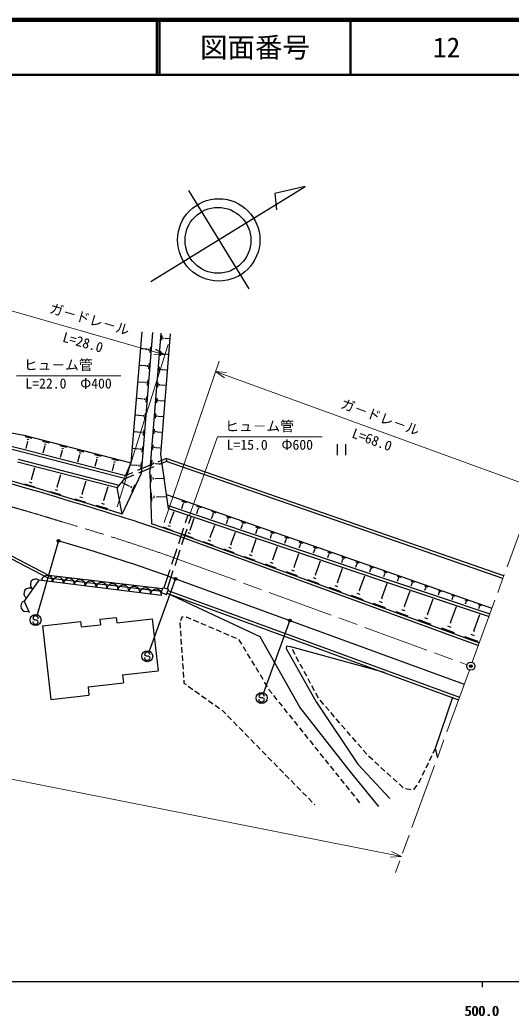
# Model space of a CAD drawing. Units: millimetres, scale not verified. Extents: x 40000 to 680000, y 20000 to 380000.
# Drawn here: x 483831 to 573243, y 198715 to 380000 of the extents above; entities that cross this region are included whole.
import ezdxf
from ezdxf.enums import TextEntityAlignment as Align

# ---------------------------------------------------------------- set-up
doc = ezdxf.new("R2010")
doc.units = ezdxf.units.MM
doc.header["$LTSCALE"] = 1000
doc.header["$PDMODE"] = 32
doc.header["$PDSIZE"] = 500
doc.linetypes.add('CHAIN', pattern=[18.5, 12, -1.5, 3.5, -1.5])
for name, color, linetype, lineweight in [('M-BGD', 7, 'Continuous', 25), ('M-BMK', 2, 'CHAIN', 13), ('M-BMK-SRVR', 3, 'Continuous', 25), ('M-STR-HTXT', 7, 'Continuous', 13), ('M-STR-STRC', 7, 'Continuous', 25), ('M-TTL', 2, 'Continuous', 140), ('M-TTL-BAND', 7, 'Continuous', 25), ('M-TTL-LINE', 7, 'Continuous', 50)]:
    doc.layers.add(name, color=color, linetype=linetype, lineweight=lineweight)
doc.layers.add('M-OTRS', color=6, linetype='Continuous')
doc.layers.add('M-TTL-TXT', color=7, linetype='Continuous')
doc.styles.add('@ＭＳ ゴシック', font='')
doc.styles.add('ＭＳ ゴシック', font='')
doc.styles.get('@ＭＳ ゴシック').set_extended_font_data('@MS Gothic')
doc.styles.get('ＭＳ ゴシック').set_extended_font_data('MS Gothic')

msp = doc.modelspace()

# ---------------------------------------------------------------- linework, layer by layer
at = {"layer": 'M-BGD'}
for p, q in [((507660, 332410), (535769, 349699)), ((514504, 348936), (525496, 331064)), ((535769, 349699), (530252, 348424)), ((530252, 348424), (530510, 345437)), ((506004, 323240), (504049, 299404)), ((505993, 297512), (508053, 323126)), ((507488, 297392), (509548, 323006)), ((509477, 300919), (511243, 322869)), ((509644, 321704), (509712, 322552)), ((509924, 322002), (509941, 322213)), ((510185, 322061), (510189, 322114)), ((510187, 322087), (510974, 322024)), ((506987, 320061), (505951, 320144)), ((506984, 320029), (506989, 320093)), ((507284, 319908), (507305, 320164)), ((507561, 319499), (507643, 320524)), ((509416, 318863), (509484, 319711)), ((509696, 319161), (509713, 319373)), ((509956, 319220), (509960, 319273)), ((509958, 319246), (510746, 319183)), ((507318, 316478), (507400, 317505)), ((506742, 317041), (505703, 317125)), ((506740, 317009), (506745, 317073)), ((507040, 316888), (507061, 317145)), ((509187, 316023), (509256, 316870)), ((509467, 316320), (509484, 316532)), ((509728, 316379), (509732, 316432)), ((509730, 316405), (510517, 316342)), ((506498, 314019), (505455, 314103)), ((506495, 313987), (506501, 314051)), ((506797, 313865), (506817, 314123)), ((507075, 313454), (507158, 314484)), ((508959, 313182), (509027, 314029)), ((509239, 313479), (509256, 313691)), ((509499, 313538), (509503, 313591)), ((509501, 313565), (510289, 313501)), ((506253, 310994), (505207, 311079)), ((506251, 310962), (506256, 311027)), ((506553, 310840), (506573, 311099)), ((506831, 310428), (506914, 311461)), ((508730, 310341), (508799, 311188)), ((509010, 310638), (509027, 310850)), ((509271, 310697), (509275, 310750)), ((509273, 310724), (510060, 310660)), ((506588, 307400), (506671, 308435)), ((508502, 307500), (508570, 308347)), ((466288, 307833), (484535, 304448)), ((506008, 307968), (504959, 308052)), ((506006, 307935), (506011, 308000)), ((506308, 307813), (506329, 308072)), ((508782, 307797), (508799, 308009)), ((509042, 307856), (509047, 307909)), ((509044, 307883), (509832, 307820)), ((465985, 305856), (483842, 301529)), ((466061, 306350), (483958, 302015)), ((505763, 304938), (504710, 305023)), ((505761, 304906), (505766, 304971)), ((506064, 304784), (506085, 305043)), ((506344, 304370), (506427, 305407)), ((508273, 304659), (508342, 305507)), ((508553, 304957), (508570, 305168)), ((508814, 305016), (508818, 305069)), ((508816, 305042), (509603, 304979)), ((484535, 304448), (504049, 299404)), ((484802, 304172), (486012, 303860)), ((485219, 303290), (484882, 301983)), ((485162, 303692), (485465, 303614)), ((485182, 303300), (485257, 303280)), ((487949, 303359), (489159, 303046)), ((488309, 302879), (488611, 302801)), ((541576, 302793), (541576, 300793)), ((543076, 302793), (543076, 300793)), ((483842, 301529), (503099, 296551)), ((483958, 302015), (503060, 297077)), ((488366, 302477), (488028, 301170)), ((488328, 302486), (488404, 302467)), ((491095, 302546), (492305, 302233)), ((491513, 301663), (491175, 300356)), ((491455, 302065), (491758, 301987)), ((491475, 301673), (491550, 301653)), ((494242, 301732), (495452, 301420)), ((494602, 301252), (494904, 301174)), ((505518, 301907), (504462, 301992)), ((505515, 301874), (505521, 301939)), ((505820, 301752), (505840, 302012)), ((506100, 301337), (506184, 302376)), ((508045, 301818), (508113, 302666)), ((508325, 302116), (508342, 302328)), ((508585, 302175), (508590, 302228)), ((508587, 302201), (509375, 302138)), ((483380, 299582), (501509, 294896)), ((483496, 300069), (501866, 295320)), ((494659, 300850), (494321, 299543)), ((494621, 300860), (494697, 300840)), ((497388, 300919), (498599, 300606)), ((497806, 300036), (497468, 298729)), ((497748, 300439), (498051, 300360)), ((497768, 300046), (497844, 300027)), ((500535, 300106), (501745, 299793)), ((500952, 299223), (500614, 297916)), ((500895, 299625), (501197, 299547)), ((500915, 299233), (500990, 299213)), ((504049, 299404), (503060, 297077)), ((507995, 299158), (505230, 297992)), ((505850, 298233), (505948, 299444)), ((507801, 298784), (507890, 299888)), ((508165, 299171), (508187, 299447)), ((508504, 299248), (508510, 299317)), ((508507, 299283), (509528, 299201)), ((510475, 300204), (508916, 299546)), ((510493, 299668), (509110, 299085)), ((510893, 291082), (509477, 300919)), ((571915, 278836), (510475, 300204)), ((510475, 300204), (510493, 299668)), ((571744, 278366), (510493, 299668)), ((485910, 296381), (486549, 298540)), ((502465, 290025), (505993, 297512)), ((504309, 297604), (503060, 297077)), ((505172, 298897), (504077, 298985)), ((505169, 298859), (505175, 298935)), ((508189, 298697), (505425, 297532)), ((505524, 298716), (505548, 299019)), ((507488, 297392), (507791, 288287)), ((484694, 295569), (486488, 295039)), ((485526, 295909), (485975, 295776)), ((485854, 296397), (485966, 296364)), ((490627, 295027), (491293, 297278)), ((495158, 293740), (495888, 296143)), ((502935, 296593), (501509, 294896)), ((503741, 295177), (502492, 295766)), ((502935, 296593), (503060, 297077)), ((504503, 297143), (503099, 296551)), ((507739, 295875), (507695, 297201)), ((508120, 296385), (508109, 296717)), ((508514, 296523), (508511, 296606)), ((508513, 296564), (509897, 296611)), ((489367, 294187), (491226, 293637)), ((490229, 294538), (490694, 294401)), ((490569, 295044), (490685, 295010)), ((495097, 293759), (495219, 293722)), ((499108, 292593), (499874, 295112)), ((502465, 290025), (501509, 294896)), ((503722, 295138), (503759, 295217)), ((504047, 294839), (504197, 295156)), ((504203, 294183), (504802, 295453)), ((507855, 292400), (507804, 293918)), ((493820, 292863), (495780, 292267)), ((494734, 293227), (495224, 293078)), ((498666, 292058), (499177, 291903)), ((499044, 292612), (499172, 292574)), ((508291, 292984), (508278, 293364)), ((508741, 293142), (508738, 293237)), ((508740, 293189), (510381, 293244)), ((510523, 293652), (569763, 272941)), ((513253, 292485), (514094, 292191)), ((513480, 292123), (513691, 292049)), ((497714, 291678), (499756, 291057)), ((510813, 291636), (549988, 278421)), ((510893, 291082), (549829, 277947)), ((511139, 288462), (511891, 290535)), ((513497, 291834), (513219, 291038)), ((513471, 291843), (513524, 291824)), ((516219, 290893), (515949, 290120)), ((515980, 291532), (516805, 291244)), ((516194, 290902), (516245, 290884)), ((516203, 291176), (516409, 291104)), ((518691, 290584), (519500, 290302)), ((518909, 290236), (519112, 290165)), ((511085, 288482), (511193, 288442)), ((514410, 289891), (513941, 288466)), ((514980, 289703), (514511, 288278)), ((514795, 287164), (515569, 289298)), ((518926, 289957), (518663, 289207)), ((518900, 289966), (518951, 289949)), ((521616, 289028), (521361, 288299)), ((521386, 289642), (522179, 289365)), ((521591, 289036), (521641, 289019)), ((521600, 289300), (521798, 289231)), ((524065, 288706), (524842, 288434)), ((524275, 288371), (524469, 288303)), ((471483, 287504), (488898, 278470)), ((471660, 287976), (489047, 278956)), ((509894, 287736), (511628, 287106)), ((510733, 288020), (511167, 287863)), ((513628, 287516), (512690, 284667)), ((514198, 287329), (513260, 284479)), ((514379, 286711), (514823, 286550)), ((514739, 287184), (514850, 287144)), ((518494, 285851), (519291, 288046)), ((522238, 284521), (523057, 286779)), ((524290, 288103), (524043, 287397)), ((524266, 288112), (524314, 288095)), ((526949, 287184), (526710, 286500)), ((526728, 287775), (527489, 287508)), ((526925, 287193), (526973, 287176)), ((526933, 287446), (527124, 287380)), ((529375, 286849), (530121, 286588)), ((529577, 286527), (529763, 286462)), ((513203, 285900), (567285, 266155)), ((513372, 286371), (567457, 266624)), ((513519, 286420), (515296, 285775)), ((517187, 285088), (519008, 284427)), ((518068, 285387), (518523, 285222)), ((518437, 285871), (518551, 285830)), ((526026, 283176), (526868, 285497)), ((529592, 286271), (529360, 285608)), ((529568, 286279), (529615, 286263)), ((532219, 285363), (531995, 284722)), ((532007, 285929), (532738, 285674)), ((532196, 285371), (532242, 285355)), ((532204, 285614), (532387, 285550)), ((534623, 285014), (535339, 284764)), ((534817, 284706), (534995, 284644)), ((512377, 283717), (511439, 280867)), ((512947, 283529), (512009, 280680)), ((520899, 283741), (522764, 283064)), ((521801, 284046), (522268, 283877)), ((522179, 284543), (522296, 284500)), ((525966, 283198), (526086, 283155)), ((529860, 281815), (530725, 284200)), ((533739, 280438), (534628, 282887)), ((534831, 284460), (534615, 283841)), ((534809, 284468), (534853, 284452)), ((537428, 283563), (537219, 282965)), ((537224, 284105), (537924, 283860)), ((537406, 283571), (537449, 283555)), ((537413, 283803), (537588, 283742)), ((539810, 283201), (540495, 282962)), ((539995, 282906), (540166, 282846)), ((524655, 282377), (526565, 281684)), ((525579, 282690), (526057, 282517)), ((528456, 280997), (530411, 280287)), ((529402, 281317), (529891, 281140)), ((529799, 281837), (529921, 281793)), ((537665, 279044), (538578, 281558)), ((540009, 282671), (539807, 282094)), ((539987, 282678), (540030, 282663)), ((542381, 282302), (543050, 282068)), ((542575, 281784), (542381, 281228)), ((542554, 281791), (542596, 281777)), ((542561, 282014), (542729, 281955)), ((544936, 281409), (545590, 281180)), ((545113, 281127), (545276, 281070)), ((511127, 279917), (510057, 276670)), ((511697, 279730), (510621, 276464)), ((532303, 279600), (534304, 278874)), ((533271, 279928), (533771, 279747)), ((533677, 280460), (533802, 280415)), ((541638, 277633), (542575, 280214)), ((545126, 280902), (544939, 280368)), ((545105, 280909), (545146, 280895)), ((547476, 280521), (548115, 280298)), ((547662, 280026), (547482, 279512)), ((547642, 280033), (547682, 280019)), ((547649, 280246), (547808, 280190)), ((550001, 279638), (550626, 279420)), ((550170, 279369), (550326, 279315)), ((487297, 278070), (484581, 274244)), ((509600, 275277), (487297, 278070)), ((488898, 278470), (509660, 276016)), ((489047, 278956), (509836, 276499)), ((510672, 278840), (564713, 259110)), ((536196, 278187), (538243, 277444)), ((537186, 278522), (537698, 278337)), ((537601, 279067), (537729, 279020)), ((541572, 277657), (541703, 277609)), ((545658, 276206), (546619, 278853)), ((549727, 274761), (550712, 277476)), ((549829, 277947), (569223, 271460)), ((549988, 278421), (569394, 271930)), ((550182, 279155), (550010, 278662)), ((550163, 279161), (550202, 279148)), ((552512, 278761), (553121, 278548)), ((552689, 278288), (552524, 277816)), ((552669, 278295), (552708, 278282)), ((552676, 278498), (552829, 278445)), ((555007, 277888), (555602, 277680)), ((555180, 277427), (555022, 276976)), ((555161, 277434), (555198, 277421)), ((555168, 277632), (555317, 277580)), ((509574, 275782), (509917, 276721)), ((509574, 275782), (510513, 275439)), ((509917, 276721), (510856, 276378)), ((510513, 275439), (510856, 276378)), ((510599, 275673), (563684, 256292)), ((527593, 267712), (510599, 275673)), ((510770, 276143), (563856, 256761)), ((540135, 276757), (542229, 275997)), ((541148, 277100), (541672, 276910)), ((545157, 275660), (545693, 275466)), ((545591, 276230), (545725, 276181)), ((553844, 273299), (554854, 276083)), ((557488, 277021), (558068, 276818)), ((557656, 276571), (557506, 276140)), ((557638, 276578), (557675, 276565)), ((557645, 276771), (557790, 276720)), ((559954, 276159), (560520, 275961)), ((560119, 275721), (559975, 275310)), ((560101, 275727), (560136, 275714)), ((560107, 275915), (560249, 275865)), ((484581, 274244), (485499, 272140)), ((544121, 275310), (546262, 274532)), ((548155, 273845), (550344, 273050)), ((549214, 274204), (549762, 274005)), ((549658, 274786), (549795, 274736)), ((558010, 271820), (559046, 274673)), ((562406, 275302), (562957, 275109)), ((562566, 274875), (562430, 274484)), ((562549, 274881), (562583, 274869)), ((562555, 275064), (562693, 275016)), ((564843, 274449), (565380, 274262)), ((564999, 274034), (564870, 273663)), ((564982, 274040), (565016, 274028)), ((564988, 274218), (565123, 274171)), ((552237, 272363), (554475, 271550)), ((553320, 272730), (553880, 272526)), ((553774, 273325), (553914, 273274)), ((562226, 270323), (563287, 273246)), ((567266, 273602), (567789, 273420)), ((567418, 273198), (567295, 272847)), ((567402, 273203), (567434, 273192)), ((567407, 273377), (567538, 273332)), ((487931, 269754), (494887, 270539)), ((494887, 270539), (494999, 269545)), ((498365, 270931), (501346, 271267)), ((498365, 270931), (498477, 269937)), ((501346, 271267), (501458, 270273)), ((501458, 270273), (507917, 271002)), ((507917, 271002), (508982, 261562)), ((512935, 270331), (513004, 269334)), ((513287, 271330), (513049, 270656)), ((513572, 271321), (513287, 271330)), ((514182, 271302), (514071, 271305)), ((515000, 270952), (514182, 271302)), ((516379, 270362), (515460, 270755)), ((517758, 269773), (516839, 270166)), ((556368, 270863), (558655, 270033)), ((557475, 271238), (558047, 271030)), ((557938, 271846), (558081, 271794)), ((562153, 270350), (562299, 270297)), ((566492, 268808), (567579, 271802)), ((487931, 269754), (489444, 256339)), ((494999, 269545), (498477, 269937)), ((513038, 268835), (513107, 267837)), ((519138, 269183), (518218, 269576)), ((520517, 268593), (519597, 268986)), ((521896, 268004), (520977, 268397)), ((560549, 269345), (562885, 268497)), ((561679, 269728), (562264, 269516)), ((566418, 268835), (566567, 268781)), ((513142, 267338), (513211, 266341)), ((523275, 267414), (522356, 267807)), ((523747, 267212), (523735, 267217)), ((524256, 266367), (523747, 267212)), ((534779, 254958), (527593, 267712)), ((564779, 267809), (567166, 266943)), ((565934, 268201), (566531, 267984)), ((513245, 265842), (513314, 264844)), ((525029, 265081), (524514, 265938)), ((532346, 266052), (532280, 265630)), ((532280, 265630), (537777, 255910)), ((533174, 265903), (532346, 266052)), ((533205, 265846), (533174, 265903)), ((550177, 261223), (533174, 265903)), ((533913, 264524), (533441, 265405)), ((513349, 264346), (513418, 263348)), ((525802, 263796), (525287, 264653)), ((526575, 262511), (526060, 263367)), ((534622, 263201), (534149, 264083)), ((502523, 260833), (508982, 261562)), ((513452, 262849), (513521, 261851)), ((513556, 261353), (513625, 260355)), ((527349, 261225), (526833, 262082)), ((535330, 261879), (534858, 262761)), ((536038, 260557), (535566, 261438)), ((496232, 258614), (502691, 259343)), ((502523, 260833), (502691, 259343)), ((513659, 259856), (513697, 259310)), ((513697, 259310), (514066, 259048)), ((528122, 259940), (527606, 260797)), ((528895, 258654), (528379, 259511)), ((536747, 259235), (536274, 260116)), ((496232, 258614), (496400, 257124)), ((514473, 258757), (515287, 258177)), ((515694, 257887), (516509, 257306)), ((529292, 257993), (529153, 258226)), ((529749, 257425), (529292, 257993)), ((537455, 257912), (536983, 258794)), ((538163, 256590), (537691, 257472)), ((489444, 256339), (496400, 257124)), ((516916, 257016), (517730, 256435)), ((518137, 256145), (518951, 255565)), ((530688, 256256), (530062, 257036)), ((531628, 255087), (531001, 255866)), ((537777, 255910), (545343, 244584)), ((539126, 255443), (538472, 256199)), ((562570, 256698), (559441, 247429)), ((519359, 255274), (520173, 254694)), ((520580, 254404), (520698, 254320)), ((520698, 254320), (521296, 253708)), ((532567, 253917), (531941, 254697)), ((544011, 243156), (534779, 254958)), ((540108, 254310), (539454, 255065)), ((541091, 253176), (540436, 253932)), ((521645, 253351), (522345, 252636)), ((522694, 252278), (523393, 251563)), ((533507, 252748), (532880, 253527)), ((534446, 251579), (533820, 252358)), ((542073, 252042), (541418, 252798)), ((523743, 251206), (524442, 250491)), ((535386, 250409), (534759, 251189)), ((543055, 250908), (542400, 251664)), ((544037, 249774), (543382, 250530)), ((524792, 250133), (525491, 249419)), ((525840, 249061), (526540, 248346)), ((536325, 249240), (535699, 250019)), ((537264, 248070), (536638, 248850)), ((545019, 248641), (544364, 249397)), ((526889, 247989), (527588, 247274)), ((527938, 246916), (528637, 246201)), ((538204, 246901), (537578, 247681)), ((546001, 247507), (545346, 248263)), ((546983, 246373), (546329, 247129)), ((559441, 247429), (559005, 246529)), ((559441, 247429), (559846, 245780)), ((528987, 245844), (529686, 245129)), ((530036, 244772), (530736, 244058)), ((539143, 245732), (538517, 246511)), ((540083, 244562), (539457, 245342)), ((547349, 245951), (547311, 245995)), ((548047, 245319), (547349, 245951)), ((549158, 244311), (548417, 244983)), ((558787, 246079), (558351, 245179)), ((531087, 243701), (531788, 242988)), ((541022, 243393), (540396, 244173)), ((541962, 242224), (541335, 243003)), ((549198, 236827), (544011, 243156)), ((545343, 244584), (551149, 238302)), ((550270, 243304), (549529, 243976)), ((551381, 242297), (550640, 242968)), ((557479, 243379), (557043, 242479)), ((558133, 244729), (557697, 243829)), ((532138, 242631), (532839, 241918)), ((533189, 241561), (533890, 240848)), ((542901, 241054), (542275, 241834)), ((552493, 241290), (551752, 241961)), ((556825, 242029), (556389, 241129)), ((534240, 240491), (534941, 239777)), ((535291, 239421), (535992, 238707)), ((543841, 239885), (543214, 240664)), ((544780, 238715), (544154, 239495)), ((553604, 240282), (552863, 240954)), ((555018, 239894), (554033, 240065)), ((556114, 240717), (555455, 239965)), ((536342, 238351), (537043, 237637)), ((545720, 237546), (545093, 238326)), ((537393, 237280), (537541, 237130))]:
    msp.add_line(p, q, dxfattribs=at)
for centre, radius in [((520022, 339964), 7493), ((519883, 339889), 5995)]:
    msp.add_circle(centre, radius, dxfattribs=at)
for centre, radius, start, end in [((401574, 2452), 304000, 72.49437, 89.10735), ((401574, 2452), 304500, 72.49548, 86.08075), ((388468, -68414), 375630, 70.60552, 73.83946), ((388468, -68414), 376130, 72.35733, 73.83857), ((388468, -68414), 376130, 70.60508, 71.50386), ((388468, -68414), 368130, 70.61224, 73.82983), ((486718, 277255), 1000, 54.62525, 234.62525), ((488763, 277886), 1000, 352.86289, 172.86289), ((490747, 277638), 1000, 352.86289, 172.86289), ((492732, 277389), 1000, 352.86289, 172.86289), ((494716, 277141), 1000, 352.86289, 172.86289), ((496701, 276893), 1000, 352.86289, 172.86289), ((498685, 276644), 1000, 352.86289, 172.86289), ((500670, 276396), 1000, 352.86289, 172.86289), ((485560, 275624), 1000, 54.62525, 234.62525), ((502654, 276147), 1000, 352.86289, 172.86289), ((504639, 275899), 1000, 352.86289, 172.86289), ((506623, 275650), 1000, 352.86289, 172.86289), ((508608, 275402), 1000, 352.86289, 172.86289), ((484980, 273328), 1000, 113.57471, 293.57471)]:
    msp.add_arc(centre, radius, start, end, dxfattribs=at)
at = {"layer": 'M-BMK'}
for p, q in [((566171, 263102), (578432, 296684)), ((511853, 282135), (565209, 262655)), ((565656, 261693), (552195, 224823))]:
    msp.add_line(p, q, dxfattribs=at)
for centre, radius, start, end in [((401574, 2452), 300000, 72.48541, 76.54385), ((388468, -68414), 371630, 70.60908, 73.84671)]:
    msp.add_arc(centre, radius, start, end, dxfattribs=at)
at = {"layer": 'M-BMK-SRVR'}
msp.add_circle((565914, 262397), 750, dxfattribs=at)
msp.add_point((565914, 262397), dxfattribs=at)
at = {"layer": 'M-OTRS'}
msp.add_point((565914, 262397), dxfattribs=at)
at = {"layer": 'M-STR-HTXT'}
for p, q in [((481465, 327294), (510205, 319051)), ((501509, 291375), (510804, 320959)), ((508205, 319086), (510205, 319051)), ((510205, 319051), (508491, 320081)), ((510090, 288566), (520090, 317917)), ((519445, 316024), (577746, 294805)), ((521437, 315849), (519445, 316024)), ((519445, 316024), (521083, 314877)), ((483184, 315253), (502184, 315253)), ((514697, 289799), (519823, 304110)), ((519823, 304110), (538823, 304110)), ((553271, 227772), (375362, 263027)), ((553271, 227772), (551477, 228655)), ((551276, 227639), (553271, 227772))]:
    msp.add_line(p, q, dxfattribs=at)
at = {"layer": 'M-STR-STRC'}
for p, q in [((490803, 285050), (486951, 271746)), ((512107, 278157), (507357, 265147)), ((486278, 270926), (486178, 271044)), ((486523, 270787), (486278, 270926)), ((486823, 270784), (486523, 270787)), ((487068, 270673), (486823, 270784)), ((487174, 270536), (487068, 270673)), ((532925, 270556), (528175, 257546)), ((506619, 264348), (506520, 264466)), ((506864, 264208), (506619, 264348)), ((507165, 264206), (506864, 264208)), ((507410, 264094), (507165, 264206)), ((507516, 263958), (507410, 264094)), ((527437, 256747), (527337, 256865)), ((527682, 256608), (527437, 256747)), ((527982, 256606), (527682, 256608)), ((528227, 256494), (527982, 256606)), ((528333, 256358), (528227, 256494))]:
    msp.add_line(p, q, dxfattribs=at)
for centre, radius in [((490844, 285194), 150), ((490844, 285194), 120), ((490844, 285194), 90), ((490844, 285194), 60), ((490844, 285194), 30), ((512159, 278298), 150), ((512159, 278298), 120), ((512159, 278298), 90), ((512159, 278298), 60), ((512159, 278298), 30), ((486673, 270786), 1000), ((532976, 270697), 150), ((532976, 270697), 120), ((532976, 270697), 90), ((532976, 270697), 60), ((532976, 270697), 30), ((507014, 264207), 1000), ((527832, 256607), 1000)]:
    msp.add_circle(centre, radius, dxfattribs=at)
for centre, start, end in [((486674, 270540), 179.55488, 359.55488), ((486678, 271040), 359.55488, 179.55488), ((507020, 264462), 359.55488, 179.55488), ((507016, 263962), 179.55488, 359.55488), ((527833, 256361), 179.55488, 359.55488), ((527837, 256861), 359.55488, 179.55488)]:
    msp.add_arc(centre, 500, start, end, dxfattribs=at)
for p in [(490844, 285194), (512159, 278298), (532976, 270697)]:
    msp.add_point(p, dxfattribs=at)
at = {"layer": 'M-TTL'}
msp.add_line((680000, 380000), (40000, 380000), dxfattribs=at)
at = {"layer": 'M-TTL-BAND'}
for p, q in [((40000, 205000), (579000, 205000)), ((568000, 205000), (568000, 204000))]:
    msp.add_line(p, q, dxfattribs=at)
at = {"layer": 'M-TTL-LINE'}
for p, q in [((508747, 380000), (508747, 370000)), ((509247, 380000), (509247, 370000)), ((543997, 380000), (543997, 370000)), ((40000, 370000), (680000, 370000))]:
    msp.add_line(p, q, dxfattribs=at)

# ---------------------------------------------------------------- texts
at = {"layer": 'M-STR-HTXT', "style": 'ＭＳ ゴシック'}
for rotation, p in [(343.997, (496110, 324134)), (340.001, (548937, 306354))]:
    msp.add_text('ガ－ドレ－ル', height=1833, rotation=rotation, dxfattribs=at).set_placement(p, align=Align.BOTTOM_CENTER)
at = {"layer": 'M-STR-HTXT', "style": '@ＭＳ ゴシック'}
for s, rotation, p in [('L=28.0', 343.997, (495559, 322211)), ('L=68.0', 340.001, (548253, 304475))]:
    msp.add_text(s, height=1833, rotation=rotation, dxfattribs=at).set_placement(p, align=Align.TOP_CENTER)
at = {"layer": 'M-STR-HTXT', "style": 'ＭＳ ゴシック'}
for p in [(484559, 315753), (521198, 304610)]:
    msp.add_text('ヒュ－ム管', height=1833, dxfattribs=at).set_placement(p, align=Align.BOTTOM_LEFT)
for s, p in [('L=22.0\u3000Φ400', (492684, 314753)), ('L=15.0\u3000Φ600', (529323, 303610))]:
    msp.add_text(s, height=1833, dxfattribs=at).set_placement(p, align=Align.TOP_CENTER)
at = {"layer": 'M-TTL-BAND', "style": 'ＭＳ ゴシック'}
for p in [(567844, 198195), (568000, 198195)]:
    msp.add_text('500.0', height=1833, dxfattribs=at).set_placement(p, align=Align.BOTTOM_CENTER)
at = {"layer": 'M-TTL-TXT', "style": 'ＭＳ ゴシック'}
for s, p in [('図面番号', (526622, 375000)), ('12', (561497, 375000))]:
    msp.add_text(s, height=3666, dxfattribs=at).set_placement(p, align=Align.MIDDLE_CENTER)

doc.saveas('drawing.dxf')
